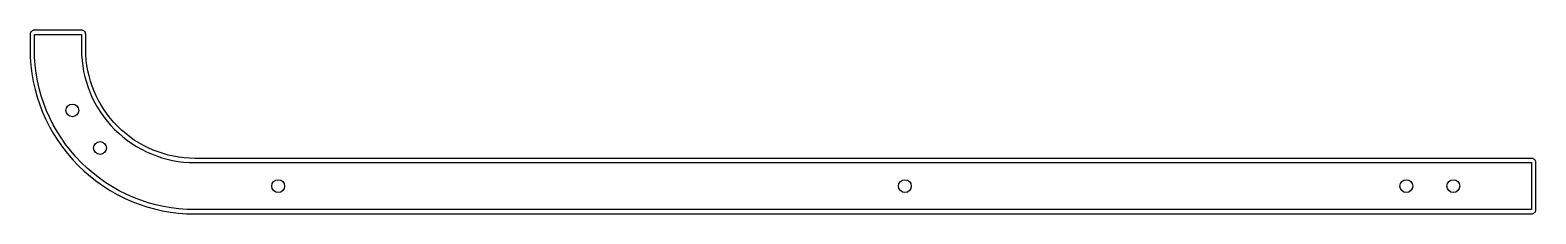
# Model space of a CAD drawing. Header units: millimetres. Extents: x -702 to 2, y -2 to 84.
import ezdxf

# ---------------------------------------------------------------- set-up
doc = ezdxf.new("R2010")
doc.units = ezdxf.units.MM
for name, color, linetype in [('A_SIDE_GROOVE_5_THICKNESS_REDUCTION', 7, 'Continuous'), ('INSIDE_THROUGH', 7, 'Continuous'), ('OUTSIDE_THROUGH', 7, 'Continuous')]:
    doc.layers.add(name, color=color, linetype=linetype)

msp = doc.modelspace()

# ---------------------------------------------------------------- linework, layer by layer
at = {"layer": 'A_SIDE_GROOVE_5_THICKNESS_REDUCTION'}
msp.add_lwpolyline([(-625, -2), (0, -2, 0.414214), (2, 0), (2, 22, 0.414214), (0, 24), (-625, 24, -0.414214), (-676, 75), (-676, 82, 0.414214), (-678, 84), (-700, 84, 0.414214), (-702, 82), (-702, 75, 0.414214)], format="xyb", close=True, dxfattribs=at)
at = {"layer": 'INSIDE_THROUGH'}
for centre in [(-682.26, 46.42), (-669.3, 28.81), (-586.02, 11), (-293.01, 11), (-58.6, 11), (-36.63, 11)]:
    msp.add_circle(centre, 3, dxfattribs=at)
at = {"layer": 'OUTSIDE_THROUGH'}
msp.add_lwpolyline([(0, 0), (-625, 0, -0.414214), (-700, 75), (-700, 82), (-678, 82), (-678, 75, 0.414214), (-625, 22), (0, 22)], format="xyb", close=True, dxfattribs=at)

doc.saveas('drawing.dxf')
